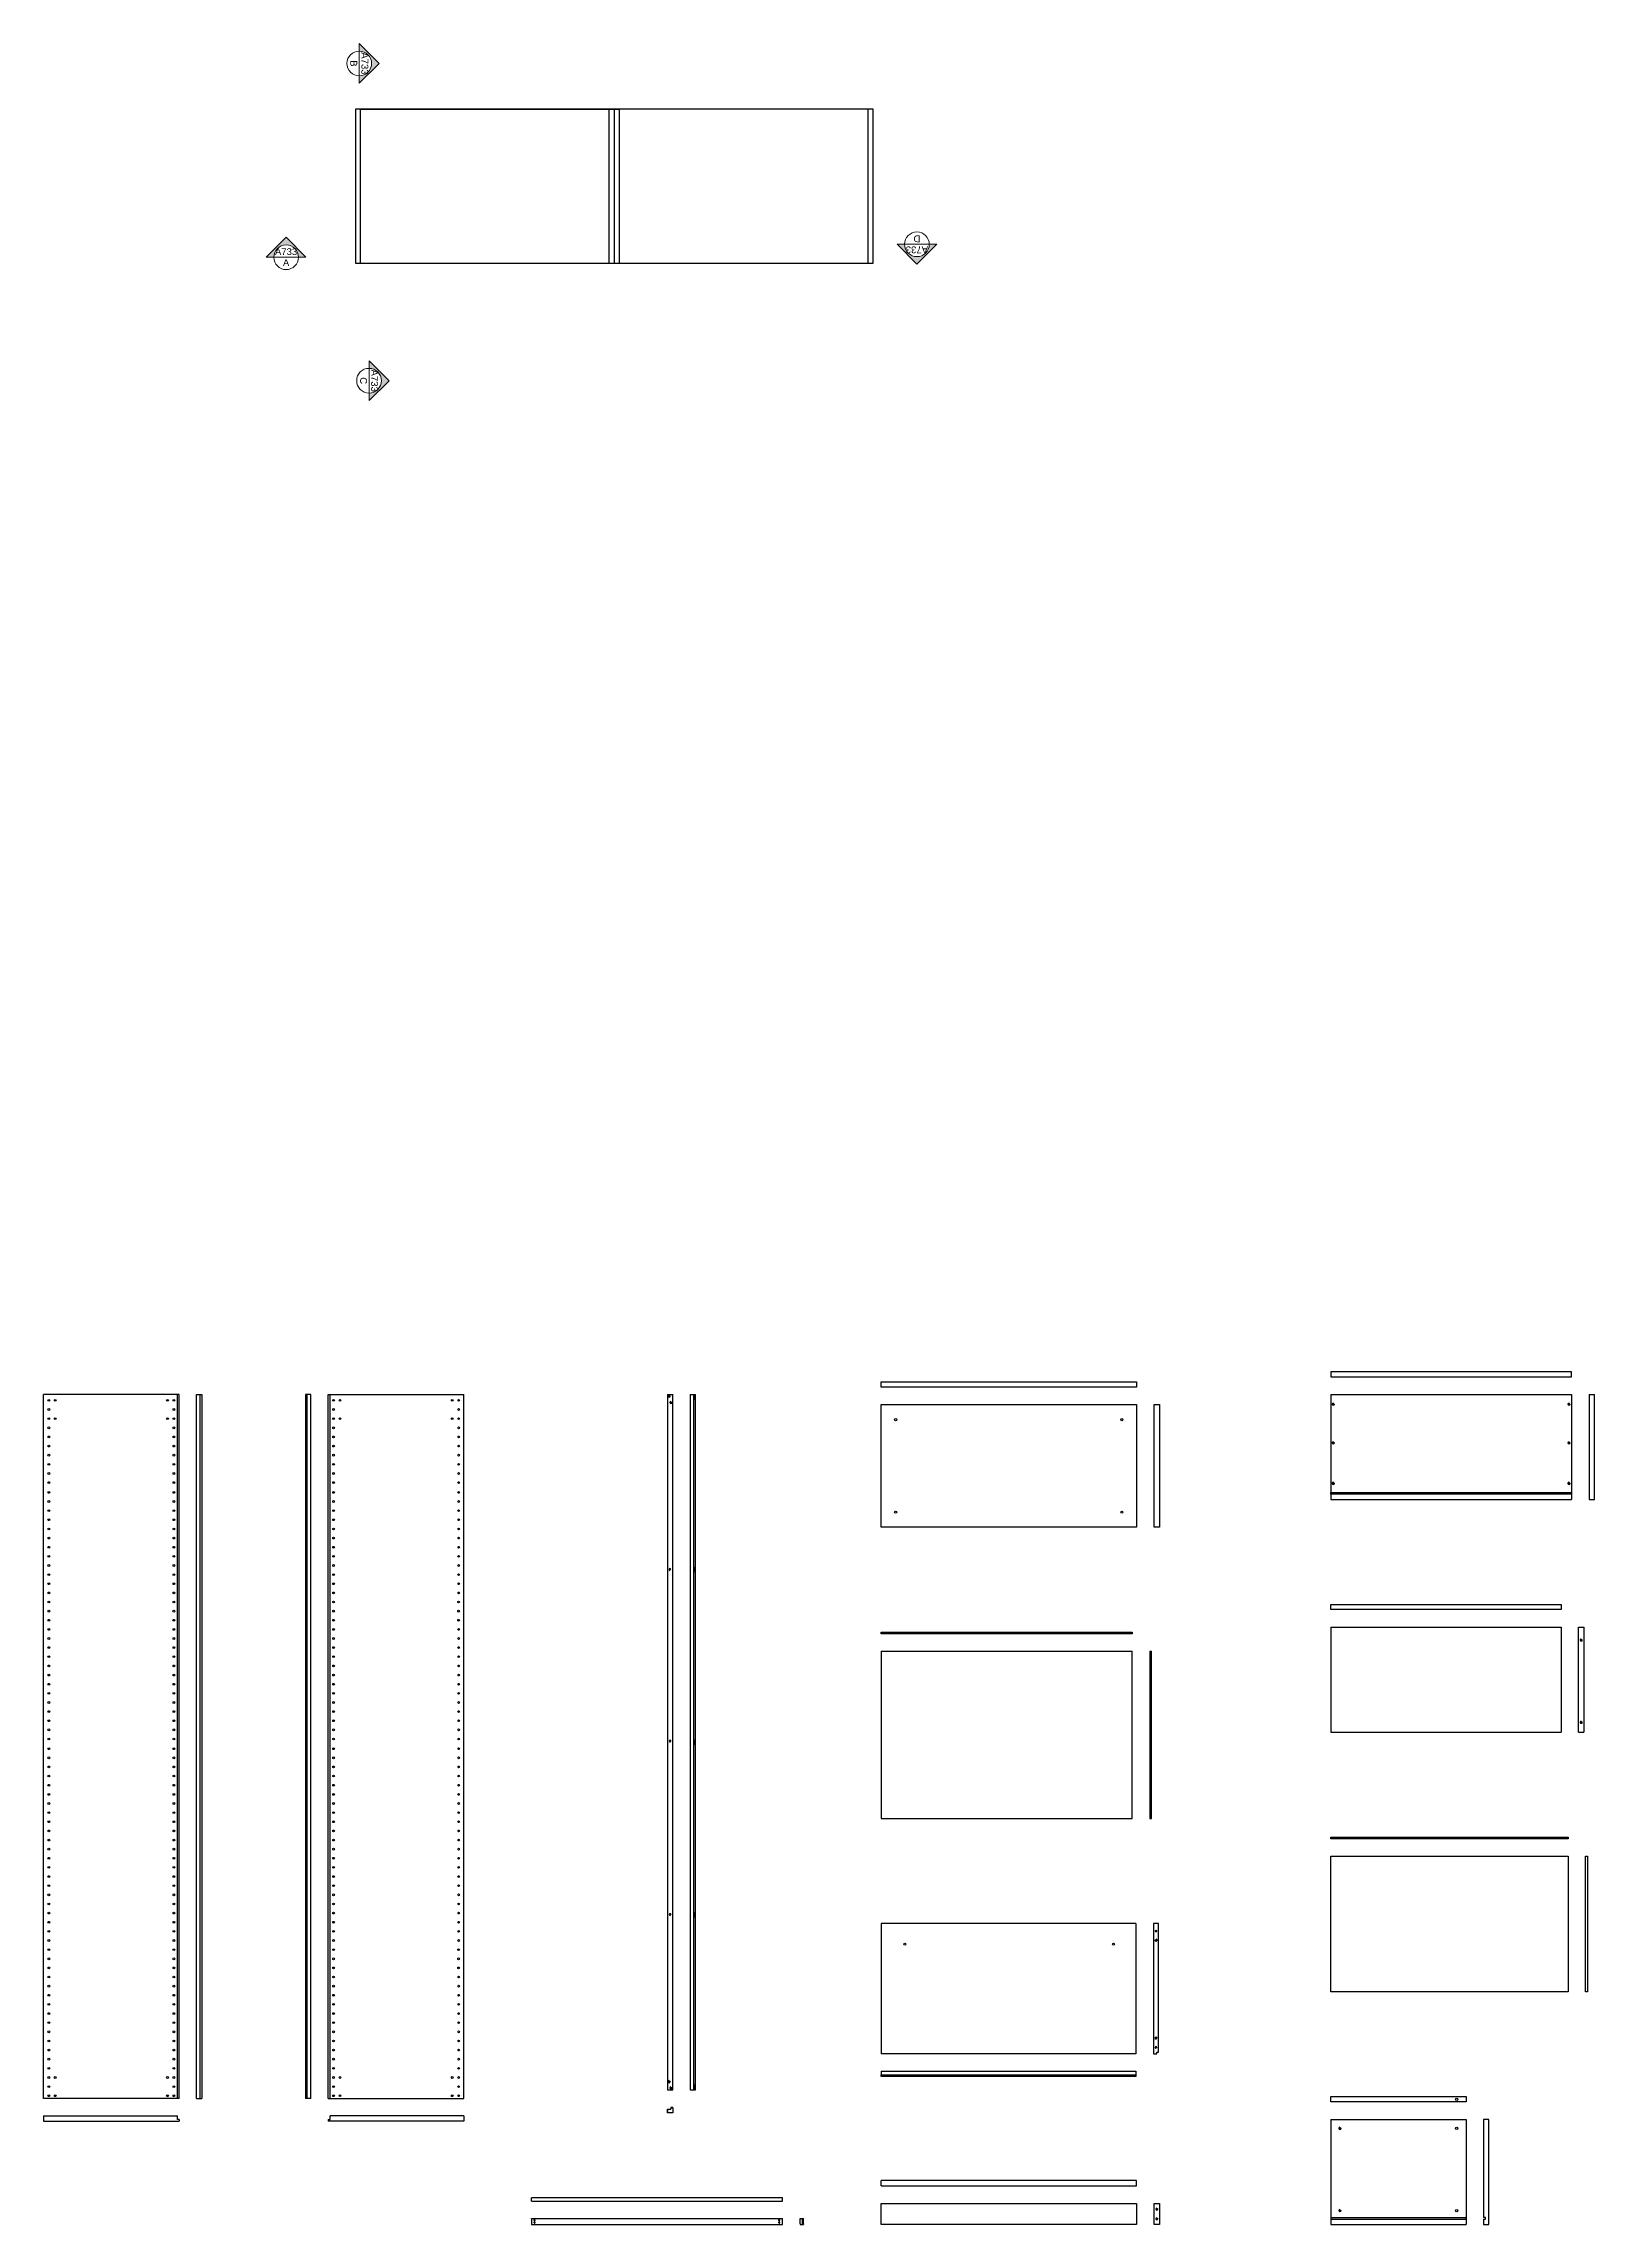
# Model space of a CAD drawing. Header units: millimetres. Extents: x 46 to 2055, y -437 to 1004.
# Drawn here: x 46 to 489, y -437 to 186 of the extents above; entities that cross this region are included whole.
import ezdxf
from ezdxf.enums import TextEntityAlignment as Align

# ---------------------------------------------------------------- set-up
doc = ezdxf.new("R2010")
doc.units = ezdxf.units.MM
doc.layers.add('A-PRSP-1', color=7, linetype='Continuous', lineweight=40)
doc.layers.add('filatura', color=8, linetype='Continuous')
doc.layers.add('particolari', color=6, linetype='Continuous')
doc.styles.get("Standard").update_dxf_attribs({"font": 'arial.ttf'})

# ---------------------------------------------------------------- blocks, each defined once
blk = doc.blocks.new('SYMBOL')
at = {"layer": 'A-PRSP-1', "linetype": 'Continuous', "lineweight": 20}
h = blk.add_hatch(color=256, dxfattribs=at)
h.dxf.hatch_style = 1
h.paths.add_polyline_path([(11.206, 4.948), (11.316, 4.948, -1), (11.678, 4.948), (11.788, 4.948), (11.497, 5.241)])
at = {"linetype": 'Continuous', "lineweight": 20}
blk.add_line((11.316, 4.948), (11.678, 4.948), dxfattribs=at)
at = {"layer": 'A-PRSP-1', "linetype": 'Continuous', "lineweight": 20}
for p, q in [((11.206, 4.948), (11.497, 5.241)), ((11.788, 4.948), (11.497, 5.241)), ((11.316, 4.948), (11.206, 4.948)), ((11.678, 4.948), (11.788, 4.948))]:
    blk.add_line(p, q, dxfattribs=at)
blk.add_circle((11.497, 4.948), 0.181, dxfattribs=at)
at = {"linetype": 'Continuous', "lineweight": 20}
for tag, p in [('SEZIONE', (11.497, 4.918)), ('TAVOLA', (11.497, 5.08))]:
    blk.add_attdef(tag, text='', height=0.1, dxfattribs=at).set_placement(p, align=Align.TOP_CENTER)

msp = doc.modelspace()

# ---------------------------------------------------------------- linework, layer by layer
for p, q in [((282.75, 167.01), (134.75, 167.01)), ((134.75, 167.01), (134.75, 123.01)), ((136.25, 123.01), (136.25, 167.01)), ((136.25, 167.01), (207.25, 167.01)), ((207.25, 167.01), (208.75, 167.01)), ((207.25, 123.01), (207.25, 167.01)), ((208.75, 167.01), (210.25, 167.01)), ((208.75, 167.01), (208.75, 123.01)), ((210.25, 123.01), (210.25, 167.01)), ((281.25, 123.01), (281.25, 167.01)), ((282.75, 123.01), (282.75, 167.01)), ((134.75, 123.01), (282.75, 123.01)), ((210.25, 123.01), (281.25, 123.01)), ((285.02, -198.21), (285.02, -196.71)), ((285.02, -196.71), (358.02, -196.71)), ((358.02, -198.21), (285.02, -198.21)), ((358.02, -196.71), (358.02, -198.21)), ((482.34, -193.79), (413.49, -193.79)), ((413.49, -193.79), (413.49, -195.29)), ((413.49, -195.29), (482.34, -195.29)), ((482.34, -195.29), (482.34, -193.79)), ((45.66, -401.49), (45.66, -200.29)), ((84.39, -200.29), (45.66, -200.29)), ((83.89, -401.49), (83.89, -200.29)), ((84.39, -401.49), (84.39, -200.29)), ((89.39, -200.29), (90.89, -200.29)), ((89.39, -401.49), (89.39, -200.29)), ((90.39, -401.49), (90.39, -200.29)), ((90.89, -200.29), (90.89, -401.49)), ((122.02, -200.29), (120.52, -200.29)), ((120.52, -200.29), (120.52, -401.49)), ((121.02, -401.49), (121.02, -200.29)), ((122.02, -401.49), (122.02, -200.29)), ((127.02, -401.49), (127.02, -200.29)), ((127.02, -200.29), (165.75, -200.29)), ((127.52, -401.49), (127.52, -200.29)), ((165.75, -401.49), (165.75, -200.29)), ((223.95, -200.29), (223.95, -399.08)), ((223.95, -200.29), (225.45, -200.29)), ((225.45, -200.39), (225.45, -200.29)), ((225.45, -200.29), (225.45, -200.39)), ((225.45, -248.72), (225.45, -200.39)), ((230.45, -200.29), (231.95, -200.29)), ((230.45, -200.29), (230.45, -399.08)), ((231.45, -399.08), (231.45, -200.29)), ((231.95, -399.08), (231.95, -200.29)), ((285.02, -203.21), (358.02, -203.21)), ((285.02, -238.21), (285.02, -203.21)), ((358.02, -203.21), (358.02, -238.21)), ((363.02, -203.21), (364.52, -203.21)), ((363.02, -238.21), (363.02, -203.21)), ((364.52, -203.21), (364.52, -238.21)), ((413.49, -200.29), (482.34, -200.29)), ((413.49, -200.29), (413.49, -230.29)), ((482.34, -200.29), (482.34, -230.29)), ((487.34, -200.29), (488.84, -200.29)), ((487.34, -200.29), (487.34, -230.29)), ((488.84, -230.29), (488.84, -200.29)), ((413.49, -228.79), (413.49, -228.29)), ((413.49, -228.29), (482.34, -228.29)), ((482.34, -228.79), (413.49, -228.79)), ((413.49, -230.29), (482.34, -230.29)), ((480.84, -230.29), (482.34, -230.29)), ((487.34, -230.29), (488.84, -230.29)), ((358.02, -238.21), (285.02, -238.21)), ((364.52, -238.21), (363.02, -238.21)), ((225.45, -249.81), (225.45, -248.72)), ((225.45, -250.91), (225.45, -249.81)), ((225.45, -297.14), (225.45, -250.91)), ((225.45, -251.11), (225.45, -250.91)), ((413.49, -261.79), (413.49, -260.29)), ((413.49, -260.29), (479.34, -260.29)), ((479.34, -260.29), (479.34, -261.79)), ((479.34, -261.79), (413.49, -261.79)), ((413.49, -266.79), (479.34, -266.79)), ((413.49, -266.79), (413.49, -296.79)), ((479.34, -266.79), (479.34, -296.79)), ((484.34, -296.79), (484.34, -266.79)), ((484.34, -266.79), (485.84, -266.79)), ((485.84, -266.79), (485.84, -296.79)), ((285.02, -268.71), (285.02, -268.21)), ((285.02, -268.21), (356.77, -268.21)), ((356.77, -268.71), (285.02, -268.71)), ((285.02, -273.71), (285.02, -321.53)), ((285.02, -273.71), (356.77, -273.71)), ((356.77, -268.21), (356.77, -268.71)), ((356.77, -321.53), (356.77, -273.71)), ((361.77, -273.71), (362.27, -273.71)), ((361.77, -273.71), (361.77, -321.53)), ((362.27, -321.53), (362.27, -273.71)), ((225.45, -299.13), (225.45, -297.14)), ((225.45, -345.57), (225.45, -299.13)), ((413.49, -296.79), (479.34, -296.79)), ((484.34, -296.79), (485.84, -296.79)), ((285.02, -321.53), (356.77, -321.53)), ((361.77, -321.53), (362.27, -321.53)), ((413.49, -327.29), (413.49, -326.79)), ((413.49, -326.79), (481.34, -326.79)), ((481.34, -327.29), (413.49, -327.29)), ((481.34, -326.79), (481.34, -327.29)), ((413.49, -332.29), (481.34, -332.29)), ((413.49, -370.99), (413.49, -332.29)), ((481.34, -332.29), (481.34, -370.99)), ((486.34, -332.29), (486.84, -332.29)), ((486.34, -370.99), (486.34, -332.29)), ((486.84, -332.29), (486.84, -370.99)), ((225.45, -348.46), (225.45, -345.57)), ((225.45, -349.56), (225.45, -348.46)), ((225.45, -399.08), (225.45, -349.56)), ((357.8, -351.53), (285.02, -351.53)), ((285.02, -351.53), (285.02, -388.73)), ((357.8, -351.53), (357.8, -388.73)), ((362.8, -351.53), (362.8, -388.73)), ((364.3, -351.53), (362.8, -351.53)), ((364.3, -388.23), (364.3, -351.53)), ((481.34, -370.99), (413.49, -370.99)), ((486.84, -370.99), (486.34, -370.99)), ((357.8, -388.73), (285.02, -388.73)), ((362.8, -388.73), (363.8, -388.73)), ((363.8, -388.73), (363.8, -388.23)), ((363.8, -388.23), (364.3, -388.23)), ((285.02, -393.73), (285.02, -395.23)), ((285.02, -393.73), (357.8, -393.73)), ((285.02, -395.23), (285.02, -394.73)), ((285.02, -394.73), (357.8, -394.73)), ((357.8, -395.23), (285.02, -395.23)), ((357.8, -393.73), (357.8, -395.23)), ((84.39, -401.49), (45.66, -401.49)), ((84.39, -401.49), (82.89, -401.49)), ((89.39, -401.49), (90.89, -401.49)), ((122.02, -401.49), (120.52, -401.49)), ((127.02, -401.49), (165.75, -401.49)), ((127.02, -401.49), (128.52, -401.49)), ((223.95, -399.08), (225.45, -399.08)), ((223.95, -404.58), (223.95, -405.58)), ((223.95, -405.58), (223.95, -404.58)), ((223.95, -404.58), (224.95, -404.58)), ((224.95, -404.08), (225.45, -404.08)), ((225.45, -404.08), (224.95, -404.08)), ((224.95, -404.08), (224.95, -404.58)), ((225.45, -404.08), (225.45, -405.58)), ((230.45, -399.08), (231.95, -399.08)), ((413.49, -402.49), (413.49, -400.99)), ((413.49, -400.99), (452.19, -400.99)), ((452.19, -402.49), (413.49, -402.49)), ((452.19, -400.99), (452.19, -402.49)), ((45.66, -406.49), (45.66, -407.99)), ((45.66, -406.49), (83.89, -406.49)), ((45.66, -407.99), (84.39, -407.99)), ((83.89, -407.49), (83.89, -406.49)), ((84.39, -407.49), (83.89, -407.49)), ((84.39, -407.49), (84.39, -407.99)), ((127.02, -407.49), (127.02, -407.99)), ((127.02, -407.49), (127.52, -407.49)), ((165.75, -407.99), (127.02, -407.99)), ((165.75, -406.49), (127.52, -406.49)), ((127.52, -407.49), (127.52, -406.49)), ((165.75, -406.49), (165.75, -407.99)), ((225.45, -405.58), (223.95, -405.58)), ((413.49, -407.49), (452.19, -407.49)), ((413.49, -407.49), (413.49, -437.49)), ((452.19, -407.49), (452.19, -437.49)), ((458.69, -407.49), (457.19, -407.49)), ((457.19, -407.49), (457.19, -435.49)), ((458.69, -437.49), (458.69, -407.49)), ((185.11, -430.89), (185.11, -429.89)), ((256.86, -429.89), (185.11, -429.89)), ((256.86, -430.89), (256.86, -429.89)), ((285.02, -426.49), (285.02, -424.99)), ((358.02, -424.99), (285.02, -424.99)), ((285.02, -426.49), (358.02, -426.49)), ((358.02, -426.49), (358.02, -424.99)), ((185.11, -430.89), (256.86, -430.89)), ((185.11, -435.89), (185.11, -435.79)), ((185.11, -435.79), (256.86, -435.79)), ((185.11, -435.89), (185.11, -437.29)), ((256.86, -437.49), (256.86, -435.79)), ((261.86, -435.79), (262.86, -435.79)), ((261.86, -437.29), (261.86, -435.79)), ((262.86, -437.29), (262.86, -435.79)), ((285.02, -431.49), (358.02, -431.49)), ((285.02, -437.49), (285.02, -431.49)), ((358.02, -431.49), (358.02, -437.49)), ((363.02, -431.49), (364.52, -431.49)), ((363.02, -437.49), (363.02, -431.49)), ((364.52, -431.49), (364.52, -437.49)), ((413.49, -435.49), (452.19, -435.49)), ((413.49, -435.99), (452.19, -435.99)), ((452.19, -435.99), (452.19, -435.49)), ((457.69, -435.49), (457.19, -435.49)), ((457.19, -435.99), (457.69, -435.99)), ((457.19, -435.99), (457.19, -437.49)), ((457.69, -435.99), (457.69, -435.49)), ((185.11, -437.29), (185.11, -437.49)), ((185.11, -437.49), (256.86, -437.49)), ((261.86, -437.29), (261.86, -437.49)), ((261.86, -437.49), (262.86, -437.49)), ((262.86, -437.29), (262.86, -437.49)), ((358.02, -437.49), (285.02, -437.49)), ((364.52, -437.49), (363.02, -437.49)), ((413.49, -437.49), (452.19, -437.49)), ((457.19, -437.49), (458.69, -437.49))]:
    msp.add_line(p, q)
at = {"color": 175, "linetype": 'Continuous'}
msp.add_line((356.02, -321.53), (355.92, -321.63), dxfattribs=at)
at = {"layer": 'filatura'}
for centre, radius, start, end in [((224.43, -200.8), 0.3, 90, 0), ((224.95, -202.58), 0.3, 90, 0), ((414.24, -203.09), 0.3, 90, 0), ((481.59, -203.09), 0.3, 90, 0), ((414.24, -214.14), 0.3, 90, 0), ((481.59, -214.14), 0.3, 90, 0), ((414.24, -225.69), 0.3, 90, 0), ((481.59, -225.69), 0.3, 90, 0), ((224.64, -250.32), 0.25, 0, 180), ((224.64, -250.32), 0.25, 180, 270), ((485.09, -270.49), 0.3, 90, 0), ((224.68, -299.38), 0.25, 0, 180), ((485.09, -293.99), 0.3, 90, 0), ((224.68, -299.38), 0.25, 180, 270), ((224.68, -348.94), 0.25, 0, 180), ((224.68, -348.94), 0.25, 180, 270), ((363.56, -353.63), 0.25, 180, 0), ((363.56, -353.63), 0.25, 0, 90), ((363.56, -356.28), 0.3, 180, 90), ((363.56, -384.27), 0.3, 0, 270), ((363.56, -386.92), 0.25, 0, 180), ((363.56, -386.92), 0.25, 180, 270), ((224.43, -396.69), 0.3, 90, 0), ((224.95, -398.47), 0.3, 90, 0), ((416.13, -410.05), 0.3, 90, 0), ((185.93, -436.3), 0.204, 270, 180), ((255.84, -436.3), 0.204, 270, 180), ((363.8, -433.13), 0.3, 90, 0), ((363.8, -435.9), 0.3, 90, 0), ((416.13, -433.55), 0.3, 90, 0), ((185.93, -436.98), 0.204, 270, 180), ((255.84, -436.98), 0.204, 270, 180)]:
    msp.add_arc(centre, radius, start, end, dxfattribs=at)
at = {"layer": 'particolari'}
for p, q in [((231.65, -200.39), (231.65, -201.69)), ((231.85, -200.39), (231.65, -200.39)), ((231.65, -201.69), (231.85, -201.69)), ((231.85, -201.69), (231.85, -200.39)), ((231.65, -249.81), (231.65, -250.91)), ((231.85, -249.81), (231.65, -249.81)), ((231.65, -250.91), (231.85, -250.91)), ((231.85, -250.91), (231.85, -249.81)), ((231.65, -299.13), (231.65, -300.23)), ((231.85, -299.13), (231.65, -299.13)), ((231.85, -300.23), (231.85, -299.13)), ((231.65, -300.23), (231.85, -300.23)), ((231.65, -348.46), (231.65, -349.56)), ((231.85, -348.46), (231.65, -348.46)), ((231.85, -349.56), (231.85, -348.46)), ((231.65, -349.56), (231.85, -349.56)), ((231.85, -397.68), (231.65, -397.68)), ((231.65, -397.68), (231.65, -398.98)), ((231.85, -398.98), (231.85, -397.68)), ((231.85, -398.98), (231.65, -398.98)), ((262.56, -437.29), (262.56, -435.99)), ((262.56, -435.99), (262.76, -435.99)), ((262.76, -435.99), (262.76, -437.29)), ((262.76, -437.29), (262.56, -437.29))]:
    msp.add_line(p, q, dxfattribs=at)
for centre, radius in [((47.15, -201.97), 0.25), ((47.15, -204.61), 0.25), ((48.98, -201.97), 0.25), ((81.06, -201.97), 0.25), ((82.89, -201.97), 0.25), ((82.89, -204.61), 0.25), ((128.52, -201.97), 0.25), ((128.52, -204.61), 0.25), ((130.35, -201.97), 0.25), ((162.43, -201.97), 0.25), ((164.26, -201.97), 0.25), ((164.26, -204.61), 0.25), ((224.43, -200.8), 0.2), ((224.43, -200.8), 0.2), ((224.95, -202.58), 0.2), ((224.95, -202.58), 0.2), ((414.24, -203.09), 0.2), ((414.24, -203.09), 0.2), ((481.59, -203.09), 0.2), ((481.59, -203.09), 0.2), ((47.15, -207.22), 0.25), ((47.15, -209.83), 0.25), ((48.98, -207.22), 0.25), ((81.06, -207.22), 0.25), ((82.89, -207.22), 0.25), ((82.89, -209.83), 0.25), ((128.52, -207.22), 0.25), ((128.52, -209.83), 0.25), ((130.35, -207.22), 0.25), ((162.43, -207.22), 0.25), ((164.26, -207.22), 0.25), ((164.26, -209.83), 0.25), ((289.15, -207.5), 0.3), ((353.81, -207.5), 0.3), ((47.15, -212.44), 0.25), ((47.15, -215.05), 0.25), ((47.15, -217.65), 0.25), ((82.89, -212.44), 0.25), ((82.89, -215.05), 0.25), ((82.89, -217.65), 0.25), ((128.52, -212.44), 0.25), ((128.52, -215.05), 0.25), ((128.52, -217.65), 0.25), ((164.26, -212.44), 0.25), ((164.26, -215.05), 0.25), ((164.26, -217.65), 0.25), ((414.24, -214.14), 0.2), ((414.24, -214.14), 0.2), ((481.59, -214.14), 0.2), ((481.59, -214.14), 0.2), ((47.15, -220.27), 0.25), ((47.15, -222.88), 0.25), ((82.89, -220.27), 0.25), ((82.89, -222.88), 0.25), ((128.52, -220.27), 0.25), ((128.52, -222.88), 0.25), ((164.26, -220.27), 0.25), ((164.26, -222.88), 0.25), ((47.15, -225.49), 0.25), ((47.15, -228.3), 0.25), ((82.89, -225.49), 0.25), ((82.89, -228.3), 0.25), ((128.52, -225.49), 0.25), ((128.52, -228.3), 0.25), ((164.26, -225.49), 0.25), ((164.26, -228.3), 0.25), ((414.24, -225.69), 0.2), ((414.24, -225.69), 0.2), ((481.59, -225.69), 0.2), ((47.15, -230.9), 0.25), ((47.15, -233.5), 0.25), ((47.15, -236.1), 0.25), ((82.89, -230.9), 0.25), ((82.89, -233.5), 0.25), ((82.89, -236.1), 0.25), ((128.52, -230.9), 0.25), ((128.52, -233.5), 0.25), ((128.52, -236.1), 0.25), ((164.26, -230.9), 0.25), ((164.26, -233.5), 0.25), ((164.26, -236.1), 0.25), ((289.15, -233.95), 0.3), ((353.81, -233.95), 0.3), ((47.15, -238.74), 0.25), ((47.15, -241.35), 0.25), ((82.89, -238.74), 0.25), ((82.89, -241.35), 0.25), ((128.52, -238.74), 0.25), ((128.52, -241.35), 0.25), ((164.26, -238.74), 0.25), ((164.26, -241.35), 0.25), ((47.15, -243.96), 0.25), ((47.15, -246.57), 0.25), ((47.15, -249.18), 0.25), ((82.89, -243.96), 0.25), ((82.89, -246.57), 0.25), ((82.89, -249.18), 0.25), ((128.52, -243.96), 0.25), ((128.52, -246.57), 0.25), ((128.52, -249.18), 0.25), ((164.26, -243.96), 0.25), ((164.26, -246.57), 0.25), ((164.26, -249.18), 0.25), ((47.15, -251.79), 0.25), ((47.15, -254.4), 0.25), ((82.89, -251.79), 0.25), ((82.89, -254.4), 0.25), ((128.52, -251.79), 0.25), ((128.52, -254.4), 0.25), ((164.26, -251.79), 0.25), ((164.26, -254.4), 0.25), ((224.64, -250.32), 0.15), ((224.64, -250.32), 0.15), ((47.15, -257.01), 0.25), ((47.15, -259.62), 0.25), ((82.88, -259.62), 0.25), ((82.89, -257.01), 0.25), ((128.52, -257.01), 0.25), ((128.53, -259.62), 0.25), ((164.25, -259.62), 0.25), ((164.26, -257.01), 0.25), ((47.15, -264.84), 0.25), ((47.15, -267.45), 0.25), ((47.16, -262.23), 0.25), ((82.88, -262.23), 0.25), ((82.88, -264.84), 0.25), ((82.89, -267.45), 0.25), ((128.52, -267.45), 0.25), ((128.53, -262.23), 0.25), ((128.53, -264.84), 0.25), ((164.25, -262.23), 0.25), ((164.25, -264.84), 0.25), ((164.26, -267.45), 0.25), ((47.15, -270.05), 0.25), ((47.15, -272.65), 0.25), ((82.89, -270.05), 0.25), ((82.89, -272.65), 0.25), ((128.52, -270.05), 0.25), ((128.52, -272.65), 0.25), ((164.26, -270.05), 0.25), ((164.26, -272.65), 0.25), ((485.09, -270.49), 0.2), ((485.09, -270.49), 0.2), ((47.15, -275.25), 0.25), ((47.15, -277.89), 0.25), ((47.15, -280.5), 0.25), ((82.89, -275.25), 0.25), ((82.89, -277.89), 0.25), ((82.89, -280.5), 0.25), ((128.52, -275.25), 0.25), ((128.52, -277.89), 0.25), ((128.52, -280.5), 0.25), ((164.26, -275.25), 0.25), ((164.26, -277.89), 0.25), ((164.26, -280.5), 0.25), ((47.15, -283.11), 0.25), ((47.15, -285.72), 0.25), ((82.89, -283.11), 0.25), ((82.89, -285.72), 0.25), ((128.52, -283.11), 0.25), ((128.52, -285.72), 0.25), ((164.26, -283.11), 0.25), ((164.26, -285.72), 0.25), ((47.15, -288.33), 0.25), ((47.15, -290.93), 0.25), ((82.89, -288.33), 0.25), ((82.89, -290.93), 0.25), ((128.52, -288.33), 0.25), ((128.52, -290.93), 0.25), ((164.26, -288.33), 0.25), ((164.26, -290.93), 0.25), ((47.15, -293.55), 0.25), ((47.15, -296.15), 0.25), ((47.15, -298.77), 0.25), ((82.89, -293.55), 0.25), ((82.89, -296.15), 0.25), ((82.89, -298.77), 0.25), ((128.52, -293.55), 0.25), ((128.52, -296.15), 0.25), ((128.52, -298.77), 0.25), ((164.26, -293.55), 0.25), ((164.26, -296.15), 0.25), ((164.26, -298.77), 0.25), ((485.09, -293.99), 0.2), ((485.09, -293.99), 0.2), ((47.15, -301.55), 0.25), ((47.15, -304.15), 0.25), ((82.89, -301.55), 0.25), ((82.89, -304.15), 0.25), ((128.52, -301.55), 0.25), ((128.52, -304.15), 0.25), ((164.26, -301.55), 0.25), ((164.26, -304.15), 0.25), ((224.68, -299.38), 0.15), ((224.68, -299.38), 0.15), ((47.15, -306.75), 0.25), ((47.15, -309.35), 0.25), ((82.89, -306.75), 0.25), ((82.89, -309.35), 0.25), ((128.52, -306.75), 0.25), ((128.52, -309.35), 0.25), ((164.26, -306.75), 0.25), ((164.26, -309.35), 0.25), ((47.15, -311.99), 0.25), ((47.15, -314.6), 0.25), ((47.15, -317.21), 0.25), ((82.89, -311.99), 0.25), ((82.89, -314.6), 0.25), ((82.89, -317.21), 0.25), ((128.52, -311.99), 0.25), ((128.52, -314.6), 0.25), ((128.52, -317.21), 0.25), ((164.26, -311.99), 0.25), ((164.26, -314.6), 0.25), ((164.26, -317.21), 0.25), ((47.15, -319.82), 0.25), ((47.15, -322.43), 0.25), ((82.89, -319.82), 0.25), ((82.89, -322.43), 0.25), ((128.52, -319.82), 0.25), ((128.52, -322.43), 0.25), ((164.26, -319.82), 0.25), ((164.26, -322.43), 0.25), ((47.15, -325.04), 0.25), ((47.15, -327.65), 0.25), ((47.15, -330.25), 0.25), ((82.89, -325.04), 0.25), ((82.89, -327.65), 0.25), ((82.89, -330.25), 0.25), ((128.52, -325.04), 0.25), ((128.52, -327.65), 0.25), ((128.52, -330.25), 0.25), ((164.26, -325.04), 0.25), ((164.26, -327.65), 0.25), ((164.26, -330.25), 0.25), ((47.15, -332.85), 0.25), ((47.15, -335.45), 0.25), ((82.89, -332.85), 0.25), ((82.89, -335.45), 0.25), ((128.52, -332.85), 0.25), ((128.52, -335.45), 0.25), ((164.26, -332.85), 0.25), ((164.26, -335.45), 0.25), ((47.15, -338.09), 0.25), ((47.15, -340.7), 0.25), ((82.89, -338.09), 0.25), ((82.89, -340.7), 0.25), ((128.52, -338.09), 0.25), ((128.52, -340.7), 0.25), ((164.26, -338.09), 0.25), ((164.26, -340.7), 0.25), ((47.15, -343.31), 0.25), ((47.15, -345.92), 0.25), ((47.15, -348.53), 0.25), ((82.89, -343.31), 0.25), ((82.89, -345.92), 0.25), ((82.89, -348.53), 0.25), ((128.52, -343.31), 0.25), ((128.52, -345.92), 0.25), ((128.52, -348.53), 0.25), ((164.26, -343.31), 0.25), ((164.26, -345.92), 0.25), ((164.26, -348.53), 0.25), ((224.68, -348.94), 0.15), ((224.68, -348.94), 0.15), ((47.15, -351.14), 0.25), ((47.15, -353.75), 0.25), ((82.89, -351.14), 0.25), ((82.89, -353.75), 0.25), ((128.52, -351.14), 0.25), ((128.52, -353.75), 0.25), ((164.26, -351.14), 0.25), ((164.26, -353.75), 0.25), ((363.56, -353.63), 0.15), ((363.56, -353.63), 0.15), ((47.15, -356.36), 0.25), ((47.15, -358.98), 0.25), ((47.16, -361.59), 0.25), ((82.88, -358.98), 0.25), ((82.88, -361.59), 0.25), ((82.89, -356.36), 0.25), ((128.52, -356.36), 0.25), ((128.53, -358.98), 0.25), ((128.53, -361.59), 0.25), ((164.25, -358.98), 0.25), ((164.25, -361.59), 0.25), ((164.26, -356.36), 0.25), ((291.76, -357.42), 0.3), ((351.42, -357.42), 0.3), ((363.56, -356.28), 0.2), ((47.15, -364.19), 0.25), ((47.15, -366.8), 0.25), ((82.88, -364.19), 0.25), ((82.89, -366.8), 0.25), ((128.52, -366.8), 0.25), ((128.53, -364.19), 0.25), ((164.25, -364.19), 0.25), ((164.26, -366.8), 0.25), ((47.15, -369.4), 0.25), ((47.15, -372), 0.25), ((82.89, -369.4), 0.25), ((82.89, -372), 0.25), ((128.52, -369.4), 0.25), ((128.52, -372), 0.25), ((164.26, -369.4), 0.25), ((164.26, -372), 0.25), ((47.15, -374.6), 0.25), ((47.15, -377.24), 0.25), ((47.15, -379.85), 0.25), ((82.89, -374.6), 0.25), ((82.89, -377.24), 0.25), ((82.89, -379.85), 0.25), ((128.52, -374.6), 0.25), ((128.52, -377.24), 0.25), ((128.52, -379.85), 0.25), ((164.26, -374.6), 0.25), ((164.26, -377.24), 0.25), ((164.26, -379.85), 0.25), ((47.15, -382.46), 0.25), ((47.15, -385.07), 0.25), ((82.89, -382.46), 0.25), ((82.89, -385.07), 0.25), ((128.52, -382.46), 0.25), ((128.52, -385.07), 0.25), ((164.26, -382.46), 0.25), ((164.26, -385.07), 0.25), ((363.56, -384.27), 0.2), ((47.15, -387.68), 0.25), ((47.15, -390.28), 0.25), ((47.15, -392.9), 0.25), ((82.89, -387.68), 0.25), ((82.89, -390.28), 0.25), ((82.89, -392.9), 0.25), ((128.52, -387.68), 0.25), ((128.52, -390.28), 0.25), ((128.52, -392.9), 0.25), ((164.26, -387.68), 0.25), ((164.26, -390.28), 0.25), ((164.26, -392.9), 0.25), ((363.56, -386.92), 0.15), ((363.56, -386.92), 0.15), ((47.15, -395.51), 0.25), ((47.15, -398.12), 0.25), ((48.98, -395.51), 0.25), ((81.06, -395.51), 0.25), ((82.89, -395.51), 0.25), ((82.89, -398.12), 0.25), ((128.52, -395.51), 0.25), ((128.52, -398.12), 0.25), ((130.35, -395.51), 0.25), ((162.43, -395.51), 0.25), ((164.26, -395.51), 0.25), ((164.26, -398.12), 0.25), ((224.43, -396.69), 0.2), ((224.43, -396.69), 0.2), ((224.95, -398.47), 0.2), ((224.95, -398.47), 0.2), ((47.15, -400.73), 0.25), ((48.98, -400.73), 0.25), ((81.06, -400.73), 0.25), ((82.89, -400.73), 0.25), ((128.52, -400.73), 0.25), ((130.35, -400.73), 0.25), ((162.43, -400.73), 0.25), ((164.26, -400.73), 0.25), ((449.48, -401.72), 0.33), ((416.13, -410.05), 0.2), ((416.13, -410.05), 0.2), ((449.48, -410.05), 0.35), ((185.93, -436.3), 0.136), ((185.93, -436.3), 0.136), ((255.84, -436.3), 0.136), ((255.84, -436.3), 0.136), ((363.8, -433.13), 0.2), ((363.8, -435.9), 0.2), ((416.13, -433.55), 0.2), ((416.13, -433.55), 0.2), ((449.48, -433.55), 0.35), ((185.93, -436.98), 0.136), ((185.93, -436.98), 0.136), ((255.84, -436.98), 0.136), ((255.84, -436.98), 0.136)]:
    msp.add_circle(centre, radius, dxfattribs=at)

# ---------------------------------------------------------------- block references
at = {"xscale": 19.50110641980523, "yscale": 19.50110641980523, "zscale": 19.50110641980523}
for p, rotation, values in [((39.37, 404.31), 270, {'SEZIONE': 'B', 'TAVOLA': 'A733'}), ((519.43, 224.91), 180, {'SEZIONE': 'D', 'TAVOLA': 'A733'}), ((42.16, 313.64), 270, {'SEZIONE': 'C', 'TAVOLA': 'A733'})]:
    msp.add_blockref('SYMBOL', p, dxfattribs=dict(at, rotation=rotation)).add_auto_attribs(values)
msp.add_blockref('SYMBOL', (-109.25, 28.22), dxfattribs=at).add_auto_attribs({'SEZIONE': 'A', 'TAVOLA': 'A733'})

doc.saveas('drawing.dxf')
